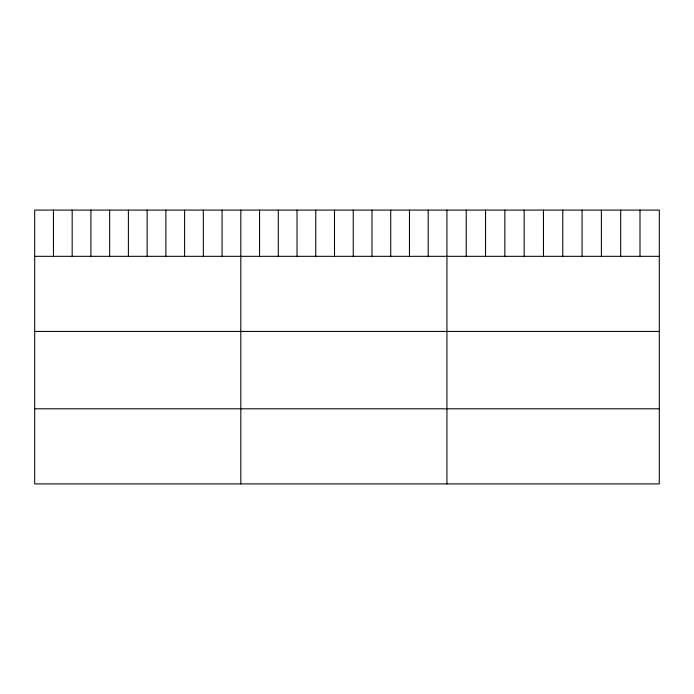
<?xml version="1.0" encoding="UTF-8"?>
<svg xmlns="http://www.w3.org/2000/svg" width="694" height="694" viewBox="0 0 694 694"><rect width="100%" height="100%" fill="white"/><g stroke="black" fill="none" stroke-linecap="round" stroke-linejoin="round"><path stroke-width="1.04" d="M659.3 256.329L659.3 483.909L34.7 483.909L34.7 210.091L659.3 210.091L659.3 256.329L34.7 256.329M34.7 331.428L659.3 331.428M34.7 408.801L659.3 408.801M639.998 210.091L639.998 256.329M620.688 210.091L620.688 256.329M601.386 210.091L601.386 256.329M582.075 210.091L582.075 256.329M562.773 210.091L562.773 256.329M543.463 210.091L543.463 256.329M524.161 210.091L524.161 256.329M504.85 210.091L504.85 256.329M485.548 210.091L485.548 256.329M466.238 210.091L466.238 256.329M446.936 210.091L446.936 483.909M428.198 210.091L428.198 256.329M409.46 210.091L409.46 256.329M390.722 210.091L390.722 256.329M371.984 210.091L371.984 256.329M353.246 210.091L353.246 256.329M334.508 210.091L334.508 256.329M315.77 210.091L315.77 256.329M297.032 210.091L297.032 256.329M278.294 210.091L278.294 256.329M259.556 210.091L259.556 256.329M240.818 210.091L240.818 483.909M222.08 210.091L222.08 256.329M203.342 210.091L203.342 256.329M184.604 210.091L184.604 256.329M165.866 210.091L165.866 256.329M147.128 210.091L147.128 256.329M128.39 210.091L128.39 256.329M109.652 210.091L109.652 256.329M90.914 210.091L90.914 256.329M72.176 210.091L72.176 256.329M53.438 210.091L53.438 256.329"/></g></svg>
